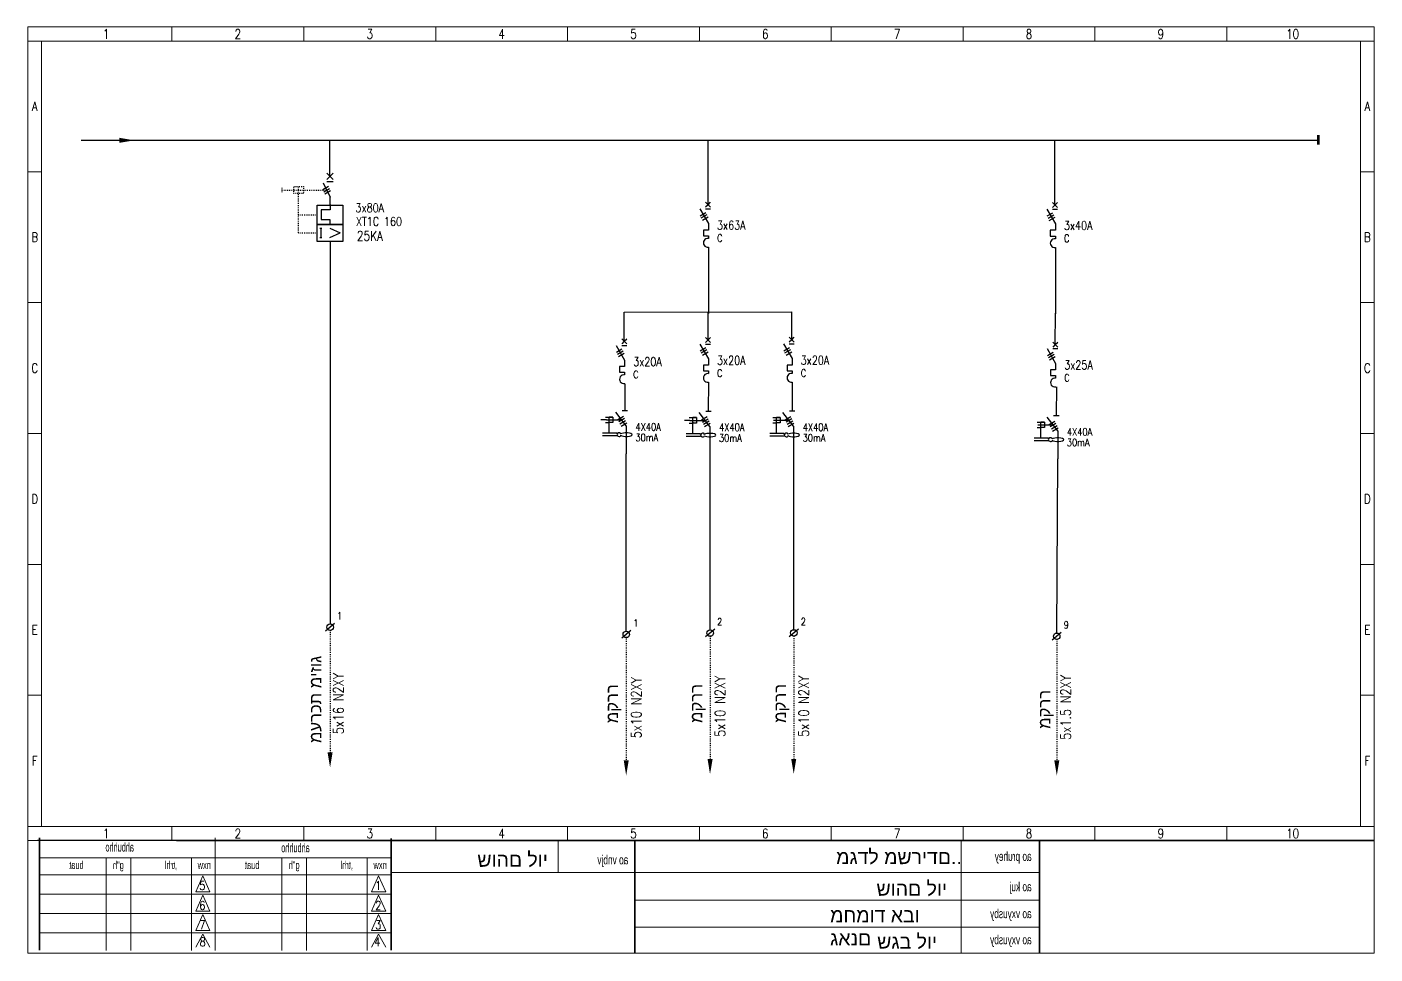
# Model space of a CAD drawing. Header units: millimetres. Extents: x 46170 to 87148, y 12751 to 40933.
# Drawn here: x 74079 to 78541, y 12757 to 15826 of the extents above; entities that cross this region are included whole.
import ezdxf
from ezdxf.enums import TextEntityAlignment as Align

# ---------------------------------------------------------------- set-up
doc = ezdxf.new("R2010")
doc.units = ezdxf.units.MM
doc.linetypes.add('ACAD_ISO03W100', pattern=[30, 12, -18])
doc.layers.add('A3', color=3, linetype='Continuous')
doc.styles.add('ROMANS', font='romans.shx')
doc.styles.get("Standard").update_dxf_attribs({"font": 'arial.ttf'})
doc.styles.add('TECHNO_M', font='techno_m.shx')

msp = doc.modelspace()

# ---------------------------------------------------------------- linework, layer by layer
at = {"color": 7, "linetype": 'ByBlock', "lineweight": 13, "ltscale": 2}
for p, q in [((74081.4, 12760.2), (74081.4, 15825.6)), ((74081.4, 15825.6), (78538.5, 15825.6)), ((74081.4, 12760.2), (74081.4, 15825.6)), ((74081.4, 15825.6), (78538.5, 15825.6)), ((78492.4, 15779), (78492.4, 13179.5)), ((74081.4, 13179.5), (78538.5, 13179.5)), ((74702.3, 13142), (74702.3, 12769.2)), ((75837, 13131.9), (75837, 13026.8)), ((77171, 13130.8), (77171, 12760.2)), ((74340.5, 13076.3), (74340.5, 12769.2)), ((74422.2, 13076.3), (74422.2, 12769.2)), ((74623, 13076.3), (74623, 12769.2)), ((74922.3, 13076.3), (74922.3, 12769.2)), ((75004.1, 13076.3), (75004.1, 12769.2)), ((75204.9, 13076.3), (75204.9, 12769.2))]:
    msp.add_line(p, q, dxfattribs=at)
at = {"color": 7, "linetype": 'ByBlock', "lineweight": 13}
for p, q in [((74558.9, 15825.6), (74558.9, 15779)), ((74558.9, 15825.6), (74558.9, 15779)), ((74558.9, 15825.6), (74558.9, 15779)), ((74558.9, 15825.6), (74558.9, 15779)), ((74995.3, 15825.6), (74995.3, 15779)), ((74995.3, 15825.6), (74995.3, 15779)), ((74995.3, 15825.6), (74995.3, 15779)), ((74995.3, 15825.6), (74995.3, 15779)), ((75431.7, 15825.6), (75431.7, 15779)), ((75431.7, 15825.6), (75431.7, 15779)), ((75431.7, 15825.6), (75431.7, 15779)), ((75431.7, 15825.6), (75431.7, 15779)), ((75868.1, 15825.6), (75868.1, 15779)), ((75868.1, 15825.6), (75868.1, 15779)), ((75868.1, 15825.6), (75868.1, 15779)), ((75868.1, 15825.6), (75868.1, 15779)), ((76304.5, 15825.6), (76304.5, 15779)), ((76304.5, 15825.6), (76304.5, 15779)), ((76304.5, 15825.6), (76304.5, 15779)), ((76304.5, 15825.6), (76304.5, 15779)), ((76740.9, 15825.6), (76740.9, 15779)), ((76740.9, 15825.6), (76740.9, 15779)), ((77177.3, 15825.6), (77177.3, 15779)), ((77177.3, 15825.6), (77177.3, 15779)), ((77613.7, 15825.6), (77613.7, 15779)), ((77613.7, 15825.6), (77613.7, 15779)), ((78050.1, 15825.6), (78050.1, 15779)), ((78050.1, 15825.6), (78050.1, 15779)), ((74081.4, 15779), (78538.5, 15779)), ((74081.4, 15346.3), (74127.4, 15346.3)), ((78492.4, 15346.3), (78538.5, 15346.3)), ((74081.4, 14913.2), (74127.4, 14913.2)), ((78492.4, 14913.2), (78538.5, 14913.2)), ((74081.4, 14480), (74127.4, 14480)), ((78492.4, 14480), (78538.5, 14480)), ((74081.4, 14046.9), (74127.4, 14046.9)), ((74081.4, 14046.9), (74127.4, 14046.9)), ((78492.4, 14046.9), (78538.5, 14046.9)), ((74081.4, 13613.7), (74127.4, 13613.7)), ((78492.4, 13613.7), (78538.5, 13613.7)), ((74558.9, 13179.5), (74558.9, 13132.9)), ((74558.9, 13179.5), (74558.9, 13132.9)), ((74558.9, 13179.5), (74558.9, 13132.9)), ((74558.9, 13179.5), (74558.9, 13132.9)), ((74995.3, 13179.5), (74995.3, 13132.9)), ((74995.3, 13179.5), (74995.3, 13132.9)), ((74995.3, 13179.5), (74995.3, 13132.9)), ((74995.3, 13179.5), (74995.3, 13132.9)), ((75431.7, 13179.5), (75431.7, 13132.9)), ((75431.7, 13179.5), (75431.7, 13132.9)), ((75431.7, 13179.5), (75431.7, 13132.9)), ((75431.7, 13179.5), (75431.7, 13132.9)), ((75868.1, 13179.5), (75868.1, 13132.9)), ((75868.1, 13179.5), (75868.1, 13132.9)), ((75868.1, 13179.5), (75868.1, 13132.9)), ((75868.1, 13179.5), (75868.1, 13132.9)), ((76304.5, 13179.5), (76304.5, 13132.9)), ((76304.5, 13179.5), (76304.5, 13132.9)), ((76304.5, 13179.5), (76304.5, 13132.9)), ((76304.5, 13179.5), (76304.5, 13132.9)), ((76740.9, 13179.5), (76740.9, 13132.9)), ((76740.9, 13179.5), (76740.9, 13132.9)), ((77177.3, 13179.5), (77177.3, 13132.9)), ((77177.3, 13179.5), (77177.3, 13132.9)), ((77613.7, 13179.5), (77613.7, 13132.9)), ((77613.7, 13179.5), (77613.7, 13132.9)), ((78050.1, 13179.5), (78050.1, 13132.9)), ((78050.1, 13179.5), (78050.1, 13132.9))]:
    msp.add_line(p, q, dxfattribs=at)
at = {"color": 7, "linetype": 'Continuous', "lineweight": 13}
for p, q in [((74127.4, 15779), (74127.4, 13179.5)), ((75284.2, 13076.3), (74120.5, 13076.3)), ((74702.3, 13076.3), (74702.3, 13076.3)), ((75284.2, 13076.3), (75284.2, 13076.3)), ((75284.2, 13019.9), (74120.5, 13019.9)), ((77430.4, 13026.8), (75284.2, 13026.8)), ((75284.2, 12955.8), (74120.5, 12955.8)), ((75284.2, 12891.7), (74120.5, 12891.7)), ((75284.2, 12827.7), (74120.5, 12827.7)), ((74702.3, 12827.7), (74702.3, 12827.7))]:
    msp.add_line(p, q, dxfattribs=at)
at = {"color": 0, "linetype": 'ByBlock', "ltscale": 2}
for p, q in [((74258.2, 15450.4), (78353.1, 15450.4)), ((76333.3, 15237.1), (76333.3, 15450.9)), ((77481.6, 15236.2), (77481.6, 15450.1)), ((75082.2, 15114.9), (75082.2, 13847.9)), ((76055.8, 14785.5), (76056, 14881.9)), ((76333.2, 14790), (76333.4, 14881.9)), ((76610.2, 14790.3), (76610.4, 14882.3)), ((77482.5, 14774.5), (77483.2, 14877.9))]:
    msp.add_line(p, q, dxfattribs=at)
at = {"linetype": 'ByBlock', "lineweight": -2, "ltscale": 2}
msp.add_line((75081.7, 15331.2), (75081.7, 15451.2), dxfattribs=at)
at = {"lineweight": 53}
msp.add_line((78352.7, 15467.3), (78352.7, 15436.3), dxfattribs=at)
at = {"lineweight": -2}
for p, q in [((75059.2, 15309.7), (75082.2, 15262.2)), ((75057.7, 15287.7), (75076.7, 15298.8)), ((75061.2, 15280.4), (75080.2, 15291.5)), ((75064.8, 15273), (75083.8, 15284.1)), ((75082.2, 15237.7), (75082.2, 15262.2)), ((75082.2, 15220.4), (75052.8, 15220.4)), ((75052.8, 15220.4), (75052.8, 15187.9)), ((75082.2, 15237.7), (75082.2, 15220.4)), ((75052.8, 15187.9), (75081.4, 15187.9)), ((75081.4, 15187.9), (75081.4, 15172)), ((76307.5, 15201), (76325.9, 15211.8)), ((76311, 15193.7), (76330, 15204.8)), ((76314.6, 15186.3), (76333.6, 15197.4)), ((77455.8, 15200.1), (77474.2, 15210.9)), ((77459.3, 15192.9), (77478.2, 15204)), ((77462.9, 15185.4), (77481.8, 15196.5)), ((75048.2, 15159.3), (75055.1, 15159.3)), ((75048.2, 15128.6), (75055.1, 15128.6)), ((75051.7, 15159.3), (75051.7, 15129)), ((75081.4, 15159.3), (75115.9, 15143.8)), ((75081.4, 15128.3), (75115.9, 15143.8)), ((76030, 14749.5), (76048.4, 14760.3)), ((76033.5, 14742.2), (76052.5, 14753.3)), ((76037.1, 14734.8), (76056.1, 14745.9)), ((76307.3, 14753.9), (76325.8, 14764.7)), ((76310.8, 14746.6), (76329.8, 14757.7)), ((76314.4, 14739.2), (76333.4, 14750.3)), ((76584.3, 14754.2), (76602.8, 14765)), ((76587.8, 14747), (76606.8, 14758.1)), ((76591.4, 14739.5), (76610.4, 14750.6)), ((77456.6, 14738.5), (77475.1, 14749.3)), ((77460.2, 14731.2), (77479.1, 14742.3)), ((77463.8, 14723.7), (77482.7, 14734.8)), ((76034.4, 14526.8), (76053.4, 14537.9)), ((76038, 14519.6), (76056.9, 14530.7)), ((76041.6, 14512.1), (76060.5, 14523.2)), ((76045.2, 14504.7), (76064.1, 14515.8)), ((76311.1, 14525.4), (76330, 14536.5)), ((76314.6, 14518.1), (76333.6, 14529.2)), ((76318.2, 14510.6), (76337.2, 14521.7)), ((76321.8, 14503.2), (76340.8, 14514.3)), ((76588, 14525.7), (76607, 14536.8)), ((76591.6, 14518.4), (76610.5, 14529.5)), ((76595.2, 14511), (76614.1, 14522.1)), ((76598.8, 14503.6), (76617.7, 14514.7)), ((77462.4, 14510.4), (77481.4, 14521.5)), ((77466, 14503.1), (77484.9, 14514.2)), ((77469.6, 14495.6), (77488.5, 14506.7)), ((77473.2, 14488.2), (77492.1, 14499.3))]:
    msp.add_line(p, q, dxfattribs=at)
at = {"color": 7, "linetype": 'Continuous', "lineweight": -2}
for p, q in [((75071.3, 15313.9), (75092.2, 15313.9)), ((75071.4, 15341.6), (75092.1, 15320.8)), ((75081.7, 15331.2), (75071.4, 15320.8)), ((75081.7, 15331.2), (75092.1, 15341.6)), ((76325.1, 15245.3), (76341.5, 15228.9)), ((76333.3, 15237.1), (76325.1, 15228.9)), ((76325.1, 15223.4), (76341.7, 15223.4)), ((76333.3, 15237.1), (76341.5, 15245.3)), ((77473.4, 15244.4), (77489.8, 15228)), ((77481.6, 15236.2), (77473.4, 15228)), ((77473.4, 15222.5), (77489.9, 15222.5)), ((77481.6, 15236.2), (77489.8, 15244.4)), ((76334.6, 15134.2), (76334.6, 15125.3)), ((77482.9, 15133.3), (77482.9, 15124.4)), ((76047.6, 14771.9), (76064.2, 14771.9)), ((76047.7, 14793.7), (76064, 14777.3)), ((76055.8, 14785.5), (76047.7, 14777.3)), ((76055.8, 14785.5), (76064, 14793.7)), ((76325, 14798.1), (76341.4, 14781.8)), ((76333.2, 14790), (76325, 14781.8)), ((76325, 14776.3), (76341.5, 14776.3)), ((76333.2, 14790), (76341.4, 14798.1)), ((76602, 14798.5), (76618.4, 14782.1)), ((76610.2, 14790.3), (76602, 14782.1)), ((76602, 14776.6), (76618.5, 14776.6)), ((76610.2, 14790.3), (76618.4, 14798.5)), ((77474.3, 14782.7), (77490.7, 14766.3)), ((77482.5, 14774.5), (77474.3, 14766.3)), ((77482.5, 14774.5), (77490.7, 14782.7)), ((77474.3, 14760.9), (77490.8, 14760.9)), ((76057.1, 14682.7), (76057.1, 14673.8)), ((76334.4, 14687.1), (76334.4, 14678.2)), ((76611.4, 14687.4), (76611.4, 14678.5)), ((77483.8, 14671.7), (77483.8, 14662.8))]:
    msp.add_line(p, q, dxfattribs=at)
at = {"linetype": 'ACAD_ISO03W100', "ltscale": 0.2}
for p, q in [((74922.6, 15293.2), (74922.6, 15277.8)), ((74922.6, 15293.2), (74922.6, 15277.8)), ((74922.6, 15293.2), (74922.6, 15277.8)), ((74922.6, 15293.2), (74922.6, 15277.8)), ((74922.6, 15293.2), (74922.6, 15277.8)), ((74922.6, 15286), (75070.7, 15286)), ((74978, 15143.8), (74978, 15297.9)), ((74978, 15204.1), (75039.7, 15204.1)), ((74978, 15143.8), (75039.7, 15143.8)), ((75082.2, 13828.2), (75082.2, 13418.7)), ((76062.7, 13804.5), (76062.7, 13398.8)), ((76340.2, 13808.9), (76340.2, 13403.2)), ((76617.2, 13809.2), (76617.2, 13403.6)), ((77487.3, 13798.2), (77487.3, 13392.5))]:
    msp.add_line(p, q, dxfattribs=at)
at = {"color": 7, "linetype": 'ByBlock', "lineweight": -2}
for p, q in [((76306.4, 15223.4), (76334.5, 15174.7)), ((77454.6, 15222.5), (77482.8, 15173.9)), ((76334.6, 15174.6), (76334.6, 15153.4)), ((77482.9, 15173.7), (77482.9, 15152.6)), ((76334.6, 15153.4), (76317.9, 15153.4)), ((76317.9, 15153.4), (76317.9, 15134.2)), ((76317.9, 15134.2), (76334.6, 15134.2)), ((77482.9, 15152.6), (77466.1, 15152.6)), ((77466.1, 15152.6), (77466.1, 15133.3)), ((77466.1, 15133.3), (77482.9, 15133.3)), ((76028.9, 14771.9), (76057, 14723.2)), ((76306.2, 14776.3), (76334.3, 14727.6)), ((76583.2, 14776.6), (76611.3, 14728)), ((76334.5, 14727.5), (76334.5, 14706.3)), ((76611.4, 14727.8), (76611.4, 14706.7)), ((77455.5, 14760.9), (77483.6, 14712.2)), ((76057.1, 14701.9), (76040.4, 14701.9)), ((76040.4, 14701.9), (76040.4, 14682.7)), ((76040.4, 14682.7), (76057.1, 14682.7)), ((76057.1, 14723.1), (76057.1, 14701.9)), ((76334.5, 14706.3), (76317.7, 14706.3)), ((76317.7, 14706.3), (76317.7, 14687.1)), ((76317.7, 14687.1), (76334.4, 14687.1)), ((76611.4, 14706.7), (76594.7, 14706.7)), ((76594.7, 14706.7), (76594.7, 14687.4)), ((76594.7, 14687.4), (76611.4, 14687.4)), ((77483.8, 14690.9), (77467, 14690.9)), ((77467, 14690.9), (77467, 14671.7)), ((77483.8, 14712.1), (77483.8, 14690.9)), ((77467, 14671.7), (77483.8, 14671.7)), ((76062.6, 14505.2), (76027.7, 14550.9)), ((76339.3, 14503.8), (76304.3, 14549.5)), ((76616.3, 14504.1), (76581.3, 14549.8)), ((75996.7, 14525.1), (75978.5, 14525.1)), ((75994.2, 14534.2), (76018.3, 14534.2)), ((75994.2, 14516), (76006.3, 14516)), ((75996.7, 14525.1), (76015.9, 14525.1)), ((76006.3, 14480.8), (76006.3, 14534.2)), ((76018.3, 14534.2), (76006.3, 14534.2)), ((76006.3, 14531.4), (76006.3, 14532.7)), ((76006.3, 14518.8), (76006.3, 14517.5)), ((76018.3, 14516), (76006.3, 14516)), ((76015.9, 14525.1), (76047.4, 14525.1)), ((76018.3, 14534.2), (76018.3, 14516)), ((76273.4, 14523.6), (76255.1, 14523.6)), ((76270.9, 14532.7), (76295, 14532.7)), ((76270.9, 14514.6), (76282.9, 14514.6)), ((76273.4, 14523.6), (76292.5, 14523.6)), ((76282.9, 14479.3), (76282.9, 14532.7)), ((76295, 14532.7), (76282.9, 14532.7)), ((76282.9, 14529.9), (76282.9, 14531.2)), ((76282.9, 14517.3), (76282.9, 14516.1)), ((76295, 14514.6), (76282.9, 14514.6)), ((76292.5, 14523.6), (76324.1, 14523.6)), ((76295, 14532.7), (76295, 14514.6)), ((76547.9, 14533.1), (76572, 14533.1)), ((76547.9, 14514.9), (76559.9, 14514.9)), ((76550.3, 14524), (76569.5, 14524)), ((76559.9, 14479.7), (76559.9, 14533.1)), ((76572, 14533.1), (76559.9, 14533.1)), ((76559.9, 14530.3), (76559.9, 14531.6)), ((76559.9, 14517.7), (76559.9, 14516.4)), ((76572, 14514.9), (76559.9, 14514.9)), ((76569.5, 14524), (76601.1, 14524)), ((76572, 14533.1), (76572, 14514.9)), ((77422.3, 14517.7), (77446.4, 14517.7)), ((77424.7, 14508.6), (77443.9, 14508.6)), ((77434.3, 14464.3), (77434.3, 14517.7)), ((77446.4, 14517.7), (77434.3, 14517.7)), ((77434.3, 14514.9), (77434.3, 14516.2)), ((77434.3, 14502.3), (77434.3, 14501.1)), ((77443.9, 14508.6), (77475.5, 14508.6)), ((77446.4, 14517.7), (77446.4, 14499.6)), ((77490.7, 14488.7), (77455.7, 14534.4)), ((76032, 14480.8), (75984.3, 14480.8)), ((76032, 14472), (75984.3, 14472)), ((76032, 14478.1), (76032, 14480.8)), ((76033.7, 14478.1), (76032, 14478.1)), ((76033.7, 14474.8), (76032, 14474.8)), ((76032, 14474.8), (76032, 14472)), ((76033.7, 14480.5), (76033.7, 14478.1)), ((76033.7, 14472.3), (76033.7, 14474.8)), ((76044, 14478.6), (76044, 14481.6)), ((76044, 14474.3), (76044, 14471.2)), ((76044, 14474.3), (76044, 14471.2)), ((76308.6, 14479.3), (76261, 14479.3)), ((76308.6, 14470.6), (76261, 14470.6)), ((76308.6, 14476.6), (76308.6, 14479.3)), ((76310.3, 14476.6), (76308.6, 14476.6)), ((76310.3, 14473.3), (76308.6, 14473.3)), ((76308.6, 14473.3), (76308.6, 14470.6)), ((76310.3, 14479), (76310.3, 14476.6)), ((76310.3, 14470.9), (76310.3, 14473.3)), ((76320.6, 14477.1), (76320.6, 14480.2)), ((76320.6, 14472.8), (76320.6, 14469.7)), ((76320.6, 14472.8), (76320.6, 14469.7)), ((76585.6, 14479.7), (76538, 14479.7)), ((76585.6, 14470.9), (76538, 14470.9)), ((76585.6, 14476.9), (76585.6, 14479.7)), ((76587.3, 14476.9), (76585.6, 14476.9)), ((76587.3, 14473.7), (76585.6, 14473.7)), ((76585.6, 14473.7), (76585.6, 14470.9)), ((76587.3, 14479.4), (76587.3, 14476.9)), ((76587.3, 14471.2), (76587.3, 14473.7)), ((76597.6, 14477.4), (76597.6, 14480.5)), ((76597.6, 14473.2), (76597.6, 14470.1)), ((76597.6, 14473.2), (76597.6, 14470.1)), ((77460, 14464.3), (77412.4, 14464.3)), ((77422.3, 14499.6), (77434.3, 14499.6)), ((77446.4, 14499.6), (77434.3, 14499.6)), ((77460, 14461.6), (77460, 14464.3)), ((77461.7, 14461.6), (77460, 14461.6)), ((77461.7, 14458.3), (77460, 14458.3)), ((77460, 14458.3), (77460, 14455.6)), ((77461.7, 14464), (77461.7, 14461.6)), ((77461.7, 14455.8), (77461.7, 14458.3)), ((77472, 14462.1), (77472, 14465.2)), ((77472, 14457.8), (77472, 14454.7)), ((77472, 14457.8), (77472, 14454.7)), ((77460, 14455.6), (77412.4, 14455.6))]:
    msp.add_line(p, q, dxfattribs=at)
at = {"linetype": 'ByBlock', "ltscale": 2}
for p, q in [((76334.8, 15096.8), (76334.8, 14877.3)), ((77483.1, 15096), (77483.1, 14876.5)), ((76062.6, 14505.2), (76062.6, 14412.3)), ((76339.3, 14503.8), (76339.3, 14410.8)), ((76616.3, 14504.1), (76616.3, 14411.2)), ((77490.7, 14488.7), (77490.7, 14395.8)), ((76062.7, 13826.1), (76062.7, 14412.4)), ((76340.2, 13830.5), (76340.2, 14412.3)), ((76617.2, 13830.9), (76617.2, 14412.6)), ((77487.3, 13819.8), (77490.7, 14395.8))]:
    msp.add_line(p, q, dxfattribs=at)
for p, q in [((76056, 14881.9), (76610.4, 14882.3)), ((76057.6, 14645), (76057.6, 14556.3)), ((76334.7, 14649.7), (76334.2, 14554.8)), ((76611.7, 14650.1), (76611.2, 14555.2)), ((77486.1, 14634.7), (77485.6, 14539.8)), ((76049.1, 14556), (76067, 14556)), ((76325.8, 14554.5), (76343.6, 14554.5)), ((76602.8, 14554.8), (76620.6, 14554.8)), ((77477.2, 14539.5), (77495, 14539.5))]:
    msp.add_line(p, q)
at = {"color": 7, "ltscale": 2}
for p, q in [((75097.2, 13851.5), (75067.3, 13826.5)), ((76077.7, 13827.8), (76047.8, 13802.8)), ((76355.2, 13832.2), (76325.3, 13807.2)), ((76632.2, 13832.5), (76602.3, 13807.6)), ((77502.3, 13821.5), (77472.4, 13796.5))]:
    msp.add_line(p, q, dxfattribs=at)
at = {"color": 7, "lineweight": 13}
for p, q in [((74660.8, 13015.9), (74637.3, 12963.3)), ((74660.8, 13015.9), (74684.4, 12963.3)), ((75242.7, 13015.9), (75219.1, 12963.3)), ((75242.7, 13015.9), (75266.2, 12963.3)), ((74637.3, 12963.3), (74684.4, 12963.3)), ((74660.8, 12951.9), (74637.3, 12899.2)), ((74660.8, 12951.9), (74684.4, 12899.2)), ((75219.1, 12963.3), (75266.2, 12963.3)), ((75242.7, 12951.9), (75219.1, 12899.2)), ((75242.7, 12951.9), (75266.2, 12899.2)), ((74637.3, 12899.2), (74684.4, 12899.2)), ((75219.1, 12899.2), (75266.2, 12899.2)), ((74660.8, 12887.8), (74637.3, 12835.1)), ((74660.8, 12887.8), (74684.4, 12835.1)), ((75242.7, 12887.8), (75219.1, 12835.1)), ((75242.7, 12887.8), (75266.2, 12835.1)), ((74637.3, 12835.1), (74684.4, 12835.1)), ((74660.8, 12823.7), (74637.3, 12780.1)), ((74660.8, 12823.7), (74684.4, 12780.1)), ((75219.1, 12835.1), (75266.2, 12835.1)), ((75242.7, 12823.7), (75219.1, 12780.1)), ((75242.7, 12823.7), (75266.2, 12780.1))]:
    msp.add_line(p, q, dxfattribs=at)
at = {"color": 7, "lineweight": 13, "ltscale": 2}
for p, q in [((76091.4, 12935.6), (77430.4, 12935.6)), ((76091.4, 12846.6), (77430.4, 12846.6))]:
    msp.add_line(p, q, dxfattribs=at)
at = {"color": 7, "linetype": 'ByBlock', "lineweight": 13, "ltscale": 2}
for points in [[(74081.4, 12760.2), (78538.5, 12760.2), (78538.5, 15825.6), (74081.4, 15825.6)], [(74081.4, 15825.6), (78538.5, 15825.6), (78538.5, 12760.2), (74081.4, 12760.2)], [(74081.4, 12760.2), (78538.5, 12760.2), (78538.5, 15825.6), (74081.4, 15825.6)], [(74081.4, 15825.6), (78538.5, 15825.6), (78538.5, 12760.2), (74081.4, 12760.2)], [(74081.4, 13179.5), (78538.5, 13179.5), (78538.5, 13132.9), (74081.4, 13132.9)]]:
    msp.add_lwpolyline(points, close=True, dxfattribs=at)
at = {"linetype": 'ACAD_ISO03W100', "ltscale": 0.2}
msp.add_lwpolyline([(74962.2, 15297.9), (74993.7, 15297.9), (74993.7, 15274), (74962.2, 15274)], close=True, dxfattribs=at)
at = {"lineweight": -2}
for points in [[(75039.7, 15236.3), (75124.7, 15236.3), (75124.7, 15172), (75039.7, 15172)], [(75039.7, 15172), (75124.7, 15172), (75124.7, 15115.6), (75039.7, 15115.6)]]:
    msp.add_lwpolyline(points, close=True, dxfattribs=at)
at = {"color": 7, "linetype": 'ByBlock', "lineweight": 13, "ltscale": 2, "const_width": 5}
msp.add_lwpolyline([(74081.4, 13132.9), (78538.5, 13132.9), (78538.5, 13132.9), (74081.4, 13132.9)], close=True, dxfattribs=at)
at = {"color": 7, "ltscale": 2}
for centre in [(75082.2, 13839), (76062.7, 13815.3), (76340.2, 13819.7), (76617.2, 13820.1), (77487.3, 13809)]:
    msp.add_circle(centre, 10.8, dxfattribs=at)
at = {"color": 7, "linetype": 'ByBlock', "lineweight": -2}
for centre, radius, start, end in [((76332.3, 15111.1), 14.4, 80.8849, 280.1182), ((77480.6, 15110.2), 14.4, 80.8849, 280.1182), ((76054.8, 14659.5), 14.4, 80.8849, 280.1182), ((76332.1, 14663.9), 14.4, 80.8849, 280.1182), ((76609.1, 14664.3), 14.4, 80.8849, 280.1182), ((77481.5, 14648.5), 14.4, 80.8849, 280.1182), ((76039.8, 14471.9), 10.6, 66.8973, 125.6982), ((76039.8, 14480.9), 10.6, 234.3018, 293.1027), ((76316.5, 14470.4), 10.6, 66.8973, 125.6982), ((76316.5, 14479.5), 10.6, 234.3018, 293.1027), ((76593.5, 14470.8), 10.6, 66.8973, 125.6982), ((76593.5, 14479.8), 10.6, 234.3018, 293.1027), ((77467.9, 14455.4), 10.6, 66.8973, 125.6982), ((77467.9, 14464.4), 10.6, 234.3018, 293.1027)]:
    msp.add_arc(centre, radius, start, end, dxfattribs=at)
for centre in [(76062.6, 14476.4), (76339.3, 14474.9), (76616.3, 14475.3), (77490.7, 14459.9)]:
    msp.add_ellipse(centre, major_axis=(-20, 0), ratio=0.292341, start_param=0.37335, end_param=5.909835, dxfattribs=at)
at = {"color": 7, "linetype": 'ByBlock', "lineweight": -2, "ltscale": 30}
for points in [[(74384.3, 15458.8), (74434.3, 15450.4), (74384.3, 15442.1)], [(75090.6, 13424.8), (75082.2, 13374.8), (75073.9, 13424.8)], [(76070.7, 13398.3), (76062.4, 13348.3), (76054.1, 13398.3)], [(76348.3, 13402.7), (76339.9, 13352.7), (76331.6, 13402.7)], [(76625.2, 13403.1), (76616.9, 13353.1), (76608.6, 13403.1)], [(77495.9, 13398.1), (77487.6, 13348.1), (77479.3, 13398.1)]]:
    msp.add_solid(points, dxfattribs=at)
at = {"layer": 'A3', "color": 7, "lineweight": 13, "const_width": 5.63}
for points in [[(74120.5, 12769.2), (74120.5, 13142)], [(75284.2, 12769.2), (75284.2, 13139.8)], [(76091.4, 12760.2), (76091.4, 13134.5)], [(77430.4, 12760.2), (77430.4, 13131.7)]]:
    msp.add_lwpolyline(points, dxfattribs=at)

# ---------------------------------------------------------------- texts
at = {"color": 7, "lineweight": 13, "style": 'ROMANS', "width": 0.8}
for s, height, p in [('1', 31.1, (74340.7, 15802.3)), ('1', 31.1, (74340.7, 15802.3)), ('1', 31.1, (74340.7, 15802.3)), ('1', 31.1, (74340.7, 15802.3)), ('2', 31.1, (74777.1, 15802.3)), ('2', 31.1, (74777.1, 15802.3)), ('2', 31.1, (74777.1, 15802.3)), ('2', 31.1, (74777.1, 15802.3)), ('3', 31.1, (75213.5, 15802.3)), ('3', 31.1, (75213.5, 15802.3)), ('3', 31.1, (75213.5, 15802.3)), ('3', 31.1, (75213.5, 15802.3)), ('4', 31.1, (75649.9, 15802.3)), ('4', 31.1, (75649.9, 15802.3)), ('4', 31.1, (75649.9, 15802.3)), ('4', 31.1, (75649.9, 15802.3)), ('5', 31.1, (76086.3, 15802.3)), ('5', 31.1, (76086.3, 15802.3)), ('5', 31.1, (76086.3, 15802.3)), ('5', 31.1, (76086.3, 15802.3)), ('6', 31.1, (76522.7, 15802.3)), ('6', 31.1, (76522.7, 15802.3)), ('7', 31.1, (76959.1, 15802.3)), ('7', 31.1, (76959.1, 15802.3)), ('8', 31.1, (77395.5, 15802.3)), ('8', 31.1, (77395.5, 15802.3)), ('9', 31.1, (77831.9, 15802.3)), ('9', 31.1, (77831.9, 15802.3)), ('10', 31.06, (78268.3, 15802.3)), ('10', 31.06, (78268.3, 15802.3)), ('A', 30.7, (74104.6, 15562.9)), ('A', 30.7, (78515.6, 15562.9)), ('B', 30.7, (74104.6, 15129.8)), ('B', 30.7, (78515.6, 15129.8)), ('C', 30.7, (74104.6, 14696.6)), ('C', 30.7, (78515.6, 14696.6)), ('D', 30.7, (74104.6, 14263.5)), ('D', 30.7, (78515.6, 14263.5)), ('E', 30.7, (74104.6, 13830.3)), ('E', 30.7, (78515.6, 13830.3)), ('F', 30.7, (74104.6, 13397.1)), ('F', 30.7, (78515.6, 13397.1)), ('1', 31.1, (74340.7, 13156.2)), ('1', 31.1, (74340.7, 13156.2)), ('1', 31.1, (74340.7, 13156.2)), ('1', 31.1, (74340.7, 13156.2)), ('2', 31.1, (74777.1, 13156.2)), ('2', 31.1, (74777.1, 13156.2)), ('2', 31.1, (74777.1, 13156.2)), ('2', 31.1, (74777.1, 13156.2)), ('3', 31.1, (75213.5, 13156.2)), ('3', 31.1, (75213.5, 13156.2)), ('3', 31.1, (75213.5, 13156.2)), ('3', 31.1, (75213.5, 13156.2)), ('4', 31.1, (75649.9, 13156.2)), ('4', 31.1, (75649.9, 13156.2)), ('4', 31.1, (75649.9, 13156.2)), ('4', 31.1, (75649.9, 13156.2)), ('5', 31.1, (76086.3, 13156.2)), ('5', 31.1, (76086.3, 13156.2)), ('5', 31.1, (76086.3, 13156.2)), ('5', 31.1, (76086.3, 13156.2)), ('6', 31.1, (76522.7, 13156.2)), ('6', 31.1, (76522.7, 13156.2)), ('7', 31.1, (76959.1, 13156.2)), ('7', 31.1, (76959.1, 13156.2)), ('8', 31.1, (77395.5, 13156.2)), ('8', 31.1, (77395.5, 13156.2)), ('9', 31.1, (77831.9, 13156.2)), ('9', 31.1, (77831.9, 13156.2)), ('10', 31.06, (78268.3, 13156.2)), ('10', 31.06, (78268.3, 13156.2))]:
    msp.add_text(s, height=height, dxfattribs=at).set_placement(p, align=Align.MIDDLE)
at = {"color": 7, "lineweight": -2, "style": 'ROMANS', "width": 0.8}
for s, height, p in [('3x80A', 29, (75166.2, 15212.7, -75649.1)), ('XT1C 160', 29, (75168, 15167.5)), ('3x63A', 29, (76363.1, 15154.9, -75649.1)), ('3x40A', 29, (77511.4, 15154, -75649.1)), ('25KA', 32, (75170.6, 15118.3, -75649.1)), ('C', 25, (76363.1, 15114.5, -75649.1)), ('C', 25, (77511.4, 15113.6, -75649.1)), ('3x20A', 29, (76085.6, 14703.3, -75649.1)), ('3x20A', 29, (76363, 14707.7, -75649.1)), ('3x20A', 29, (76640, 14708.1, -75649.1)), ('C', 25, (76085.6, 14662.9, -75649.1)), ('C', 25, (76363, 14667.3, -75649.1)), ('C', 25, (76640, 14667.7, -75649.1)), ('3x25A', 29, (77512.3, 14692.3, -75649.1)), ('C', 25, (77512.3, 14651.9, -75649.1)), ('4X40A', 25, (76093.1, 14489.5, -75649.1)), ('4X40A', 25, (76369.8, 14488.1, -75649.1)), ('4X40A', 25, (76646.7, 14488.4, -75649.1)), ('30mA', 25, (76092.8, 14454.3, -75649.1)), ('30mA', 25, (76369.4, 14452.8, -75649.1)), ('30mA', 25, (76646.4, 14453.2, -75649.1)), ('30mA', 25, (77520.8, 14437.8, -75649.1)), ('4X40A', 25, (77521.1, 14473, -75649.1))]:
    msp.add_text(s, height=height, dxfattribs=at).set_placement(p)
at = {"color": 7, "lineweight": 13, "style": 'ROMANS', "width": 0.8}
for s, height, p in [('1', 24, (75105.5, 13864.7, -75649.1)), ('1', 24, (76086, 13841, -75649.1)), ('2', 24, (76363.5, 13845.4, -75649.1)), ('2', 24, (76640.5, 13845.7, -75649.1)), ('9', 24, (77510.6, 13834.7, -75649.1)), ('5', 29, (74649.7, 12969.4)), ('1', 29, (75231.6, 12969.4)), ('6', 29, (74649.7, 12903.5)), ('2', 29, (75231.6, 12903.5)), ('7', 29, (74649.7, 12839.2)), ('3', 29, (75231.6, 12839.2)), ('8', 29, (74650.5, 12783.3)), ('4', 29, (75228.7, 12783.3))]:
    msp.add_text(s, height=height, dxfattribs=at).set_placement(p)
at = {"color": 7, "lineweight": -2, "style": 'ROMANS', "width": 0.8}
for s, p in [('5x16 N2XY', (75126.9, 13484.8, -82790.4)), ('5x10 N2XY', (76112.8, 13471.4, -82790.4)), ('5x10 N2XY', (76390.3, 13475.8, -82790.4)), ('5x10 N2XY', (76667.3, 13476.2, -82790.4)), ('5x1.5 N2XY', (77534.5, 13466.4, -82790.4))]:
    msp.add_text(s, height=34.2, rotation=90, dxfattribs=at).set_placement(p)
at = {"color": 7, "lineweight": 13, "style": 'TECHNO_M', "text_generation_flag": 2}
for s, height, width, p in [('ahbuhho', 29, 0.7, (74432.9, 13096.7)), ('ahbuhho', 29, 0.7, (75014.8, 13094.5)), ('ao vnbjv ', 30, 0.8, (76069.3, 13054.3)), ('ao pruhey', 30, 0.8, (77404.4, 13065.8)), ('buat', 25.81, 0.8, (74266.5, 13038.9)), ('g"h', 25.81, 0.8, (74399.4, 13038.9)), (',trhl', 25.81, 0.8, (74576, 13038.9)), ('nxw', 25.81, 0.8, (74687.7, 13038.9)), ('buat', 25.81, 0.8, (74848.4, 13038.9)), ('g"h', 25.81, 0.8, (74981.2, 13038.9)), (',trhl', 25.81, 0.8, (75157.9, 13038.9)), ('nxw', 25.81, 0.8, (75269.6, 13038.9)), ('ao kuj', 30, 0.8, (77404.4, 12965.3)), ('ao vxyusby', 30, 0.8, (77404.4, 12876.2)), ('ao vxyusby', 30, 0.8, (77404.4, 12789.8))]:
    msp.add_text(s, height=height, dxfattribs=dict(at, width=width)).set_placement(p)
at = {"attachment_point": 1, "rotation": 90}
for s, insert, char_height in [('מערכת מיזוג', (75013.8, 13455.7), 39.375), ('מקרר', (75996.2, 13521.3), 39.38), ('מקרר', (76274.7, 13522.1), 39.38), ('מקרר', (76551.7, 13522.4), 39.38), ('מקרר', (77426.8, 13502.6), 39.38)]:
    msp.add_mtext_dynamic_manual_height_columns(s, width=4250.721, gutter_width=196.9, heights=[0], dxfattribs=dict(at, insert=insert, char_height=char_height))
at = {"lineweight": 53, "attachment_point": 1}
for s, insert, char_height in [('שוהם לוי', (75569.7, 13092.1), 46.03), ('מגדל משרידם..', (76757.2, 13100.9), 46.033), ('שוהם לוי', (76890.9, 12996.3), 46.03), ('מחמוד אבו גאנם', (76737.3, 12908.7), 46.033), ('שגב לוי', (76893.2, 12821.2), 46.03)]:
    msp.add_mtext_dynamic_manual_height_columns(s, width=421.091, gutter_width=230.2, heights=[234.7], dxfattribs=dict(at, insert=insert, char_height=char_height))

doc.saveas('drawing.dxf')
